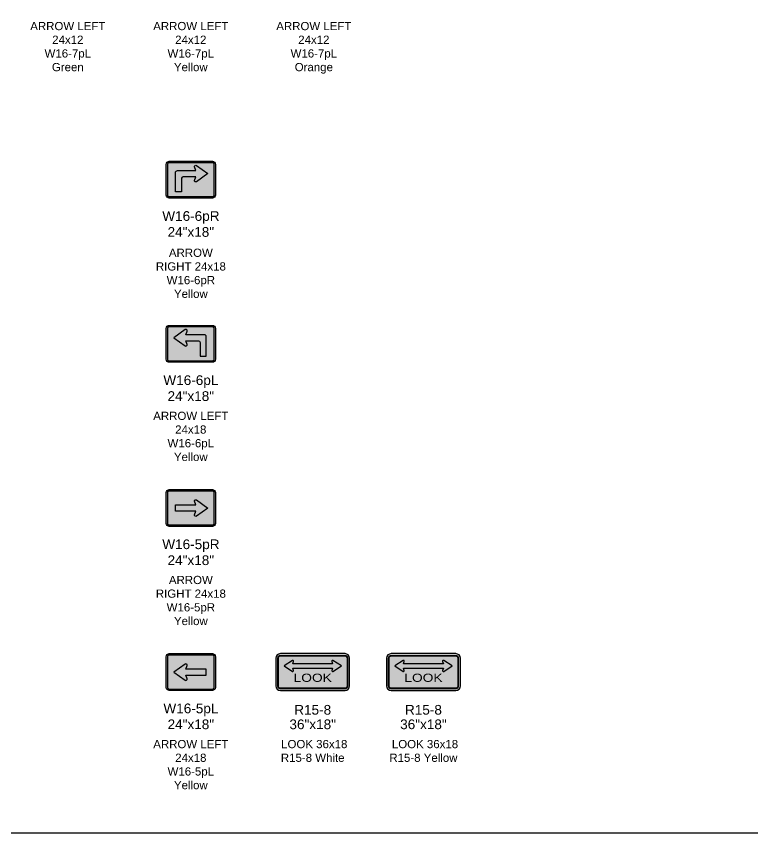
# Model space of a CAD drawing. Header units: inches. Extents: x -32 to 2634, y 197 to 1831.
# Drawn here: x 1594.9 to 1954, y 197.2 to 595.1 of the extents above; entities that cross this region are included whole.
import ezdxf
from ezdxf.enums import TextEntityAlignment as Align

# ---------------------------------------------------------------- set-up
doc = ezdxf.new("R2010")
doc.units = ezdxf.units.IN
doc.header["$MEASUREMENT"] = 0
doc.layers.add('NO SHOW', color=252, linetype='Continuous', plot=False)
doc.styles.add('ARIAL', font='arial.ttf')
doc.styles.get("Standard").update_dxf_attribs({"font": 'arial.ttf'})

# ---------------------------------------------------------------- blocks, each defined once
blk = doc.blocks.new('ARROW RIGHT 24x18 W16-5pR Yellow')
h = blk.add_hatch(color=40)
edge = h.paths.add_edge_path()
edge.add_line((12.00000000000023, 1.5), (12.00000000000023, 16.5))
edge.add_arc((10.5, 16.49999999999989), 1.500000000000114, 4.342517325091192e-12, 89.99999999999567)
edge.add_line((10.50000000000023, 18), (-10.49999999999977, 18))
edge.add_arc((-10.49999999999955, 16.49999999999989), 1.500000000000114, 90.00000000000435, 179.9999999999957)
edge.add_line((-11.99999999999977, 16.5), (-11.99999999999977, 1.5))
edge.add_arc((-10.49999999999955, 1.500000000000114), 1.500000000000114, 180.0000000000043, 269.9999999999957)
edge.add_line((-10.49999999999977, 0), (10.50000000000023, 0))
edge.add_arc((10.5, 1.500000000000114), 1.500000000000114, 270.0000000000043, 359.9999999999957)
at = {"true_color": 0x000000}
h = blk.add_hatch(color=18, dxfattribs=at)
edge = h.paths.add_edge_path()
edge.add_line((-7.549017342096249, 7.5), (-7.549017342096249, 10.5))
edge.add_line((-7.549017342096249, 10.5), (2.352642111264686, 10.5))
edge.add_line((2.352642111264686, 10.5), (1.804386647874253, 12.28646699946216))
edge.add_arc((2.377982657903658, 12.46249999999998), 0.5999999999999994, 54.482992098867214, 197.0609199731006, ccw=False)
edge.add_line((2.726549415099726, 12.95086586262539), (8.2619826579039, 9))
edge.add_line((8.2619826579039, 9), (2.726549415099726, 5.049134137374494))
edge.add_arc((2.377982657903431, 5.537499999999682), 0.5999999999999868, 162.9390800268619, 305.5170079011631, ccw=False)
edge.add_line((1.804386647874253, 5.713533000537836), (2.352642111264686, 7.5))
edge.add_line((2.352642111264686, 7.5), (-7.549017342096249, 7.5))
at = {"color": 40}
blk.add_lwpolyline([(2.273736754432321e-13, 18), (10.50000000000023, 18, -0.414213562373095), (12.00000000000023, 16.5), (12.00000000000023, 9), (12.00000000000023, 1.5, -0.414213562373095), (10.50000000000023, 0), (2.273736754432321e-13, 0), (-10.49999999999977, 0, -0.414213562373095), (-11.99999999999977, 1.5), (-11.99999999999977, 9), (-11.99999999999977, 16.5, -0.414213562373095), (-10.49999999999977, 18)], format="xyb", close=True, dxfattribs=at)
at = {"color": 18, "true_color": 0x000000, "const_width": 0.625}
blk.add_lwpolyline([(-10.49999999999977, 17.3125), (10.50000000000023, 17.3125, -0.4142135623730951), (11.31250000000023, 16.5), (11.31250000000023, 1.5, -0.4142135623730951), (10.50000000000023, 0.6875), (-10.49999999999977, 0.6875, -0.4142135623730951), (-11.31249999999977, 1.5), (-11.31249999999977, 16.5, -0.4142135623730951)], format="xyb", close=True, dxfattribs=at)
at = {"color": 18, "true_color": 0x000000}
blk.add_lwpolyline([(2.750566757196111, 12.93372369997314), (8.286000000000286, 8.982857837347638), (2.750566757196111, 5.031991974722132, -0.717104618966319), (1.828403989970639, 5.696390837885474), (2.376659453361071, 7.482857837347638), (-7.524999999999864, 7.482857837347638), (-7.524999999999864, 8.982857837347638), (-7.524999999999864, 10.48285783734764), (2.376659453361071, 10.48285783734764), (1.828403989970639, 12.2693248368098, -0.7171046189663526)], format="xyb", close=True, dxfattribs=at)
at = {"style": 'ARIAL'}
for tag, p in [('SIGN_NO.', (0.03235563637599626, -9.369477827128094)), ('SIGN_DIM', (2.273736754432321e-13, -16.44777537605569))]:
    blk.add_attdef(tag, text='', height=4.731999999999842, dxfattribs=at).set_placement(p, align=Align.MIDDLE)
blk = doc.blocks.new('ARROW LEFT 24x18 W16-5pL Yellow')
h = blk.add_hatch(color=40)
edge = h.paths.add_edge_path()
edge.add_line((12.00000000000023, 1.5), (12.00000000000023, 16.5))
edge.add_arc((10.5, 16.49999999999989), 1.500000000000114, 4.342517325091192e-12, 89.99999999999567)
edge.add_line((10.50000000000023, 18), (-10.49999999999977, 18))
edge.add_arc((-10.49999999999955, 16.49999999999989), 1.500000000000114, 90.00000000000435, 179.9999999999957)
edge.add_line((-11.99999999999977, 16.5), (-11.99999999999977, 1.5))
edge.add_arc((-10.49999999999955, 1.500000000000114), 1.500000000000114, 180.0000000000043, 269.9999999999957)
edge.add_line((-10.49999999999977, 0), (10.50000000000023, 0))
edge.add_arc((10.5, 1.500000000000114), 1.500000000000114, 270.0000000000043, 359.9999999999957)
at = {"true_color": 0x000000}
h = blk.add_hatch(color=18, dxfattribs=at)
edge = h.paths.add_edge_path()
edge.add_line((7.549017342096704, 7.5), (7.549017342096704, 10.5))
edge.add_line((7.549017342096704, 10.5), (-2.352642111264231, 10.5))
edge.add_line((-2.352642111264231, 10.5), (-1.804386647873798, 12.28646699946216))
edge.add_arc((-2.377982657903203, 12.46249999999998), 0.5999999999999994, 342.9390800268994, 485.5170079011328)
edge.add_line((-2.726549415099271, 12.95086586262539), (-8.261982657903445, 9))
edge.add_line((-8.261982657903445, 9), (-2.726549415099271, 5.049134137374494))
edge.add_arc((-2.377982657902976, 5.537499999999682), 0.5999999999999868, 234.4829920988369, 377.0609199731381)
edge.add_line((-1.804386647873798, 5.713533000537836), (-2.352642111264231, 7.5))
edge.add_line((-2.352642111264231, 7.5), (7.549017342096704, 7.5))
at = {"color": 40}
blk.add_lwpolyline([(2.273736754432321e-13, 18), (10.50000000000023, 18, -0.414213562373095), (12.00000000000023, 16.5), (12.00000000000023, 9), (12.00000000000023, 1.5, -0.414213562373095), (10.50000000000023, 0), (2.273736754432321e-13, 0), (-10.49999999999977, 0, -0.414213562373095), (-11.99999999999977, 1.5), (-11.99999999999977, 9), (-11.99999999999977, 16.5, -0.414213562373095), (-10.49999999999977, 18)], format="xyb", close=True, dxfattribs=at)
at = {"color": 18, "true_color": 0x000000, "const_width": 0.625}
blk.add_lwpolyline([(-10.49999999999977, 17.3125), (10.50000000000023, 17.3125, -0.4142135623730951), (11.31250000000023, 16.5), (11.31250000000023, 1.5, -0.4142135623730951), (10.50000000000023, 0.6875), (-10.49999999999977, 0.6875, -0.4142135623730951), (-11.31249999999977, 1.5), (-11.31249999999977, 16.5, -0.4142135623730951)], format="xyb", close=True, dxfattribs=at)
at = {"color": 18, "true_color": 0x000000}
blk.add_lwpolyline([(-2.750566757195656, 12.93372369997314), (-8.28599999999983, 8.982857837347638), (-2.750566757195656, 5.031991974722132, 0.717104618966319), (-1.828403989970184, 5.696390837885474), (-2.376659453360617, 7.482857837347638), (7.525000000000318, 7.482857837347638), (7.525000000000318, 8.982857837347638), (7.525000000000318, 10.48285783734764), (-2.376659453360617, 10.48285783734764), (-1.828403989970184, 12.2693248368098, 0.7171046189663526)], format="xyb", close=True, dxfattribs=at)
at = {"style": 'ARIAL'}
for tag, p in [('SIGN_NO.', (0.03235563637599626, -9.369477827128094)), ('SIGN_DIM', (2.273736754432321e-13, -16.44777537605569))]:
    blk.add_attdef(tag, text='', height=4.731999999999842, dxfattribs=at).set_placement(p, align=Align.MIDDLE)
blk = doc.blocks.new('ARROW LEFT 24x18 W16-6pL Yellow')
h = blk.add_hatch(color=40)
edge = h.paths.add_edge_path()
edge.add_line((12.00000000000023, 1.5), (12.00000000000023, 16.5))
edge.add_arc((10.5, 16.49999999999989), 1.500000000000114, 4.342517325091192e-12, 89.99999999999567)
edge.add_line((10.50000000000023, 18), (-10.49999999999977, 18))
edge.add_arc((-10.49999999999955, 16.49999999999989), 1.500000000000114, 90.00000000000435, 179.9999999999957)
edge.add_line((-11.99999999999977, 16.5), (-11.99999999999977, 1.5))
edge.add_arc((-10.49999999999955, 1.500000000000114), 1.500000000000114, 180.0000000000043, 269.9999999999957)
edge.add_line((-10.49999999999977, 0), (10.50000000000023, 0))
edge.add_arc((10.5, 1.500000000000114), 1.500000000000114, 270.0000000000043, 359.9999999999957)
at = {"true_color": 0x000000}
h = blk.add_hatch(color=18, dxfattribs=at)
edge = h.paths.add_edge_path()
edge.add_line((4.525000000000318, 3.076000000000022), (7.525000000000318, 3.076000000000022))
edge.add_line((7.525000000000318, 3.076000000000022), (7.525000000000318, 12.48285783734764))
edge.add_arc((6.525000000000091, 12.48285783734752), 1.000000000000227, 6.513775987635802e-12, 89.99999999997395)
edge.add_line((6.525000000000546, 13.48285783734752), (-2.376659453360617, 13.48285783734764))
edge.add_line((-2.376659453360617, 13.48285783734764), (-1.828403989970184, 15.2693248368098))
edge.add_arc((-2.401999999999589, 15.44535783734761), 0.5999999999999994, 342.9390800268994, 485.5170079011328)
edge.add_line((-2.750566757195656, 15.93372369997303), (-8.28599999999983, 11.98285783734764))
edge.add_line((-8.28599999999983, 11.98285783734764), (-2.750566757195656, 8.031991974722132))
edge.add_arc((-2.401999999999362, 8.520357837347433), 0.6000000000000792, 234.4829920988433, 377.0609199731214)
edge.add_line((-1.828403989969956, 8.696390837885474), (-2.376659453360617, 10.48285783734764))
edge.add_line((-2.376659453360617, 10.48285783734764), (3.775000000000318, 10.48285783734752))
edge.add_arc((3.775000000000546, 9.732857837347865), 0.7499999999996589, -1.7394086171407253e-11, 90.00000000001728, ccw=False)
edge.add_line((4.525000000000091, 9.732857837347638), (4.525000000000318, 3.076000000000022))
at = {"color": 40}
blk.add_lwpolyline([(2.273736754432321e-13, 18), (10.50000000000023, 18, -0.414213562373095), (12.00000000000023, 16.5), (12.00000000000023, 9), (12.00000000000023, 1.5, -0.414213562373095), (10.50000000000023, 0), (2.273736754432321e-13, 0), (-10.49999999999977, 0, -0.414213562373095), (-11.99999999999977, 1.5), (-11.99999999999977, 9), (-11.99999999999977, 16.5, -0.414213562373095), (-10.49999999999977, 18)], format="xyb", close=True, dxfattribs=at)
at = {"color": 18, "true_color": 0x000000, "const_width": 0.625}
blk.add_lwpolyline([(-10.49999999999977, 17.3125), (10.50000000000023, 17.3125, -0.4142135623730951), (11.31250000000023, 16.5), (11.31250000000023, 1.5, -0.4142135623730951), (10.50000000000023, 0.6875), (-10.49999999999977, 0.6875, -0.4142135623730951), (-11.31249999999977, 1.5), (-11.31249999999977, 16.5, -0.4142135623730951)], format="xyb", close=True, dxfattribs=at)
at = {"color": 18, "true_color": 0x000000}
blk.add_lwpolyline([(-2.750566757195656, 15.93372369997314), (-8.28599999999983, 11.98285783734764), (-2.750566757195656, 8.031991974722132, 0.7171046189663591), (-1.828403989970184, 8.696390837885474), (-2.376659453360617, 10.48285783734764), (3.775000000000318, 10.48285783734764, -0.414213562373095), (4.525000000000318, 9.732857837347638), (4.525000000000318, 3.076000000000022), (7.525000000000318, 3.076000000000022), (7.525000000000318, 12.48285783734764, 0.414213562373095), (6.525000000000318, 13.48285783734764), (-2.376659453360617, 13.48285783734764), (-1.828403989970184, 15.2693248368098, 0.7171046189663591)], format="xyb", close=True, dxfattribs=at)
at = {"style": 'ARIAL'}
for tag, p in [('SIGN_NO.', (0.03235563637599626, -9.369477827128094)), ('SIGN_DIM', (2.273736754432321e-13, -16.44777537605569))]:
    blk.add_attdef(tag, text='', height=4.731999999999842, dxfattribs=at).set_placement(p, align=Align.MIDDLE)
blk = doc.blocks.new('ARROW RIGHT 24x18 W16-6pR Yellow')
h = blk.add_hatch(color=40)
edge = h.paths.add_edge_path()
edge.add_line((12.00000000000023, 1.5), (12.00000000000023, 16.5))
edge.add_arc((10.5, 16.49999999999989), 1.500000000000114, 4.342517325091192e-12, 89.99999999999567)
edge.add_line((10.50000000000023, 18), (-10.49999999999977, 18))
edge.add_arc((-10.49999999999955, 16.49999999999989), 1.500000000000114, 90.00000000000435, 179.9999999999957)
edge.add_line((-11.99999999999977, 16.5), (-11.99999999999977, 1.5))
edge.add_arc((-10.49999999999955, 1.500000000000114), 1.500000000000114, 180.0000000000043, 269.9999999999957)
edge.add_line((-10.49999999999977, 0), (10.50000000000023, 0))
edge.add_arc((10.5, 1.500000000000114), 1.500000000000114, 270.0000000000043, 359.9999999999957)
at = {"true_color": 0x000000}
h = blk.add_hatch(color=18, dxfattribs=at)
edge = h.paths.add_edge_path()
edge.add_line((-4.524999999999864, 3.076000000000022), (-7.524999999999864, 3.076000000000022))
edge.add_line((-7.524999999999864, 3.076000000000022), (-7.524999999999864, 12.48285783734764))
edge.add_arc((-6.524999999999636, 12.48285783734752), 1.000000000000227, 450.00000000002603, 539.9999999999935, ccw=False)
edge.add_line((-6.525000000000091, 13.48285783734752), (2.376659453361071, 13.48285783734764))
edge.add_line((2.376659453361071, 13.48285783734764), (1.828403989970639, 15.2693248368098))
edge.add_arc((2.402000000000044, 15.44535783734761), 0.5999999999999994, 54.482992098867214, 197.0609199731006, ccw=False)
edge.add_line((2.750566757196111, 15.93372369997303), (8.286000000000286, 11.98285783734764))
edge.add_line((8.286000000000286, 11.98285783734764), (2.750566757196111, 8.031991974722132))
edge.add_arc((2.401999999999816, 8.520357837347433), 0.6000000000000792, 162.9390800268786, 305.5170079011568, ccw=False)
edge.add_line((1.828403989970411, 8.696390837885474), (2.376659453361071, 10.48285783734764))
edge.add_line((2.376659453361071, 10.48285783734764), (-3.774999999999864, 10.48285783734752))
edge.add_arc((-3.775000000000091, 9.732857837347865), 0.7499999999996589, 449.9999999999826, 540.0000000000173)
edge.add_line((-4.524999999999636, 9.732857837347638), (-4.524999999999864, 3.076000000000022))
at = {"color": 40}
blk.add_lwpolyline([(2.273736754432321e-13, 18), (10.50000000000023, 18, -0.414213562373095), (12.00000000000023, 16.5), (12.00000000000023, 9), (12.00000000000023, 1.5, -0.414213562373095), (10.50000000000023, 0), (2.273736754432321e-13, 0), (-10.49999999999977, 0, -0.414213562373095), (-11.99999999999977, 1.5), (-11.99999999999977, 9), (-11.99999999999977, 16.5, -0.414213562373095), (-10.49999999999977, 18)], format="xyb", close=True, dxfattribs=at)
at = {"color": 18, "true_color": 0x000000, "const_width": 0.625}
blk.add_lwpolyline([(-10.49999999999977, 17.3125), (10.50000000000023, 17.3125, -0.4142135623730951), (11.31250000000023, 16.5), (11.31250000000023, 1.5, -0.4142135623730951), (10.50000000000023, 0.6875), (-10.49999999999977, 0.6875, -0.4142135623730951), (-11.31249999999977, 1.5), (-11.31249999999977, 16.5, -0.4142135623730951)], format="xyb", close=True, dxfattribs=at)
at = {"color": 18, "true_color": 0x000000}
blk.add_lwpolyline([(2.750566757196111, 15.93372369997314), (8.286000000000286, 11.98285783734764), (2.750566757196111, 8.031991974722132, -0.7171046189663591), (1.828403989970639, 8.696390837885474), (2.376659453361071, 10.48285783734764), (-3.774999999999864, 10.48285783734764, 0.414213562373095), (-4.524999999999864, 9.732857837347638), (-4.524999999999864, 3.076000000000022), (-7.524999999999864, 3.076000000000022), (-7.524999999999864, 12.48285783734764, -0.414213562373095), (-6.524999999999864, 13.48285783734764), (2.376659453361071, 13.48285783734764), (1.828403989970639, 15.2693248368098, -0.7171046189663591)], format="xyb", close=True, dxfattribs=at)
at = {"style": 'ARIAL'}
for tag, p in [('SIGN_NO.', (0.03235563637599626, -9.369477827128094)), ('SIGN_DIM', (2.273736754432321e-13, -16.44777537605569))]:
    blk.add_attdef(tag, text='', height=4.731999999999842, dxfattribs=at).set_placement(p, align=Align.MIDDLE)
blk = doc.blocks.new('LOOK 36x18 R15-8 White')
at = {"true_color": 0xffffff}
h = blk.add_hatch(color=7, dxfattribs=at)
edge = h.paths.add_edge_path()
edge.add_line((-15.75, 0), (15.75, 0))
edge.add_arc((15.74999999999955, 2.250000000000455), 2.250000000000455, 270.0000000000116, 359.9999999999884)
edge.add_line((18, 2.25), (18, 15.75))
edge.add_arc((15.74999999999955, 15.74999999999955), 2.250000000000455, 1.158004620024172e-11, 89.99999999998842)
edge.add_line((15.75, 18), (-15.75, 18))
edge.add_arc((-15.74999999999955, 15.74999999999955), 2.250000000000455, 90.00000000001157, 179.9999999999884)
edge.add_line((-18, 15.75), (-18, 2.25))
edge.add_arc((-15.74999999999955, 2.250000000000455), 2.250000000000455, 180.0000000000116, 269.9999999999885)
at = {"true_color": 0x000000}
h = blk.add_hatch(color=18, dxfattribs=at)
edge = h.paths.add_edge_path()
edge.add_arc((-9.686999999999443, 9.686999999999216), 0.3749999999994961, 237.401479472671, 376.9519377594439)
edge.add_line((-9.328293872314134, 9.79633852916777), (-9.695186335751714, 11))
edge.add_line((-9.695186335751714, 11), (9.695186335751714, 11))
edge.add_line((9.695186335751714, 11), (9.328293872314134, 9.79633852916777))
edge.add_arc((9.686999999999898, 9.686999999999443), 0.3750000000000113, 163.0480622406096, 302.5985205271955)
edge.add_line((9.889030886736691, 9.37107513424121), (14, 12))
edge.add_line((14, 12), (9.889030886736691, 14.62892486575765))
edge.add_arc((9.686999999999443, 14.31299999999987), 0.3749999999998792, 57.40147947270848, 196.9519377593572)
edge.add_line((9.32829387231368, 14.20366147083178), (9.695186335751714, 13))
edge.add_line((9.695186335751714, 13), (-9.695186335751714, 13))
edge.add_line((-9.695186335751714, 13), (-9.328293872314134, 14.20366147083178))
edge.add_arc((-9.686999999999898, 14.31299999999965), 0.3749999999998787, 343.0480622406761, 482.5985205272143)
edge.add_line((-9.889030886736691, 14.62892486575765), (-14, 12))
edge.add_line((-14, 12), (-9.889030886736691, 9.371075134241892))
blk.add_lwpolyline([(15.75, 18), (0, 18), (-15.75, 18, 0.414213562373095), (-18, 15.75), (-18, 9), (-18, 2.25, 0.414213562373095), (-15.75, 0), (0, 0), (15.75, 0, 0.414213562373095), (18, 2.25), (18, 9), (18, 15.75, 0.414213562373095)], format="xyb", close=True)
at = {"color": 18, "true_color": 0x000000, "const_width": 0.875}
blk.add_lwpolyline([(15.75, 16.9375), (-15.75, 16.9375, 0.414213562373095), (-16.9375, 15.75), (-16.9375, 2.25, 0.414213562373095), (-15.75, 1.0625), (15.75, 1.0625, 0.414213562373095), (16.9375, 2.25), (16.9375, 15.75, 0.414213562373095)], format="xyb", close=True, dxfattribs=at)
at = {"color": 18, "true_color": 0x000000}
blk.add_lwpolyline([(9.695186335751714, 13), (-9.695186335751714, 13), (-9.328293872314134, 14.20366147083178, 0.6972883451635653), (-9.889030886736691, 14.62892486575765), (-14, 12), (-9.889030886736691, 9.371075134241892, 0.6972883451635653), (-9.328293872314134, 9.79633852916777), (-9.695186335751714, 11), (9.695186335751714, 11), (9.328293872314134, 9.79633852916777, 0.6972883451636968), (9.889030886736691, 9.371075134241892), (14, 12), (9.889030886736691, 14.62892486575765, 0.6972883451636968), (9.32829387231368, 14.20366147083178)], format="xyb", close=True, dxfattribs=at)
at = {"color": 18, "true_color": 0x000000, "style": 'ARIAL', "width": 1.2}
blk.add_text('LOOK', height=4, dxfattribs=at).set_placement((0, 4.25), align=Align.CENTER)
at = {"style": 'ARIAL'}
for tag, p in [('SIGN_NO.', (0, -9.37959391813365)), ('SIGN_DIM', (0, -16.44777537605569))]:
    blk.add_attdef(tag, text='', height=4.731999999999842, dxfattribs=at).set_placement(p, align=Align.MIDDLE)
blk = doc.blocks.new('LOOK 36x18 R15-8 Yellow')
h = blk.add_hatch(color=40)
edge = h.paths.add_edge_path()
edge.add_line((-15.75, 0), (15.75, 0))
edge.add_arc((15.74999999999955, 2.250000000000455), 2.250000000000455, 270.0000000000116, 359.9999999999884)
edge.add_line((18, 2.25), (18, 15.75))
edge.add_arc((15.74999999999955, 15.74999999999955), 2.250000000000455, 1.158004620024172e-11, 89.99999999998842)
edge.add_line((15.75, 18), (-15.75, 18))
edge.add_arc((-15.74999999999955, 15.74999999999955), 2.250000000000455, 90.00000000001157, 179.9999999999884)
edge.add_line((-18, 15.75), (-18, 2.25))
edge.add_arc((-15.74999999999955, 2.250000000000455), 2.250000000000455, 180.0000000000116, 269.9999999999885)
at = {"true_color": 0x000000}
h = blk.add_hatch(color=18, dxfattribs=at)
edge = h.paths.add_edge_path()
edge.add_arc((-9.686999999999443, 9.686999999999216), 0.3749999999994961, 237.401479472671, 376.9519377594439)
edge.add_line((-9.328293872314134, 9.79633852916777), (-9.695186335751714, 11))
edge.add_line((-9.695186335751714, 11), (9.695186335751714, 11))
edge.add_line((9.695186335751714, 11), (9.328293872314134, 9.79633852916777))
edge.add_arc((9.686999999999898, 9.686999999999443), 0.3750000000000113, 163.0480622406096, 302.5985205271955)
edge.add_line((9.889030886736691, 9.37107513424121), (14, 12))
edge.add_line((14, 12), (9.889030886736691, 14.62892486575765))
edge.add_arc((9.686999999999443, 14.31299999999987), 0.3749999999998792, 57.40147947270848, 196.9519377593572)
edge.add_line((9.32829387231368, 14.20366147083178), (9.695186335751714, 13))
edge.add_line((9.695186335751714, 13), (-9.695186335751714, 13))
edge.add_line((-9.695186335751714, 13), (-9.328293872314134, 14.20366147083178))
edge.add_arc((-9.686999999999898, 14.31299999999965), 0.3749999999998787, 343.0480622406761, 482.5985205272143)
edge.add_line((-9.889030886736691, 14.62892486575765), (-14, 12))
edge.add_line((-14, 12), (-9.889030886736691, 9.371075134241892))
at = {"color": 40}
blk.add_lwpolyline([(15.75, 18), (0, 18), (-15.75, 18, 0.414213562373095), (-18, 15.75), (-18, 9), (-18, 2.25, 0.414213562373095), (-15.75, 0), (0, 0), (15.75, 0, 0.414213562373095), (18, 2.25), (18, 9), (18, 15.75, 0.414213562373095)], format="xyb", close=True, dxfattribs=at)
at = {"color": 18, "true_color": 0x000000, "const_width": 0.875}
blk.add_lwpolyline([(15.75, 16.9375), (-15.75, 16.9375, 0.414213562373095), (-16.9375, 15.75), (-16.9375, 2.25, 0.414213562373095), (-15.75, 1.0625), (15.75, 1.0625, 0.414213562373095), (16.9375, 2.25), (16.9375, 15.75, 0.414213562373095)], format="xyb", close=True, dxfattribs=at)
at = {"color": 18, "true_color": 0x000000}
blk.add_lwpolyline([(9.695186335751714, 13), (-9.695186335751714, 13), (-9.328293872314134, 14.20366147083178, 0.6972883451635653), (-9.889030886736691, 14.62892486575765), (-14, 12), (-9.889030886736691, 9.371075134241892, 0.6972883451635653), (-9.328293872314134, 9.79633852916777), (-9.695186335751714, 11), (9.695186335751714, 11), (9.328293872314134, 9.79633852916777, 0.6972883451636968), (9.889030886736691, 9.371075134241892), (14, 12), (9.889030886736691, 14.62892486575765, 0.6972883451636968), (9.32829387231368, 14.20366147083178)], format="xyb", close=True, dxfattribs=at)
at = {"color": 18, "true_color": 0x000000, "style": 'ARIAL', "width": 1.2}
blk.add_text('LOOK', height=4, dxfattribs=at).set_placement((0, 4.25), align=Align.CENTER)
at = {"style": 'ARIAL'}
for tag, p in [('SIGN_NO.', (0, -9.37959391813365)), ('SIGN_DIM', (0, -16.44777537605569))]:
    blk.add_attdef(tag, text='', height=4.731999999999842, dxfattribs=at).set_placement(p, align=Align.MIDDLE)

msp = doc.modelspace()

# ---------------------------------------------------------------- linework, layer by layer
at = {"layer": 'NO SHOW', "color": 4}
msp.add_lwpolyline([(1229.99423854045, 197.2035092624719), (2492.24423854045, 197.2035092624719), (2492.24423854045, 1013.953509262472), (1229.99423854045, 1013.953509262472)], close=True, dxfattribs=at)

# ---------------------------------------------------------------- block references
for name, p, values in [('ARROW RIGHT 24x18 W16-6pR Yellow', (1679.999999999999, 506.4732983269131), {'SIGN_NO.': 'W16-6pR', 'SIGN_DIM': '24"x18"'}), ('ARROW LEFT 24x18 W16-6pL Yellow', (1679.983822181811, 426.4732983269131), {'SIGN_NO.': 'W16-6pL', 'SIGN_DIM': '24"x18"'}), ('ARROW RIGHT 24x18 W16-5pR Yellow', (1679.999999999999, 346.4732983269131), {'SIGN_NO.': 'W16-5pR', 'SIGN_DIM': '24"x18"'}), ('ARROW LEFT 24x18 W16-5pL Yellow', (1679.999999999999, 266.4732983269131), {'SIGN_NO.': 'W16-5pL', 'SIGN_DIM': '24"x18"'}), ('LOOK 36x18 R15-8 White', (1739.419223061426, 266.4732983269133), {'SIGN_NO.': 'R15-8', 'SIGN_DIM': '36"x18"'}), ('LOOK 36x18 R15-8 Yellow', (1793.418070769515, 266.4732983269133), {'SIGN_NO.': 'R15-8', 'SIGN_DIM': '36"x18"'})]:
    msp.add_blockref(name, p).add_auto_attribs(values)

# ---------------------------------------------------------------- texts
at = {"color": 1, "char_height": 4, "attachment_point": 2}
for s, insert, width in [('ARROW LEFT 24x12 W16-7pL \\PGreen', (1620.000000000001, 592.3912799688616), 36.75447950351685), ('ARROW LEFT 24x12 W16-7pL \\PYellow', (1679.967644363626, 592.3912799688615), 36.75447950351685), ('ARROW LEFT 24x12 W16-7pL \\POrange', (1739.967644363624, 592.3912799688615), 36.75447950351685), ('ARROW RIGHT 24x18 W16-6pR \\PYellow', (1680, 481.8912799688615), 36.75447950351685), ('ARROW LEFT 24x18 W16-6pL \\PYellow', (1679.967644363623, 402.3912799688615), 36.75447950351685), ('ARROW RIGHT 24x18 W16-5pR \\PYellow', (1680, 322.3912799688615), 36.75447950351685), ('ARROW LEFT 24x18 W16-5pL \\PYellow', (1679.983822181812, 242.3912799688614), 36.75447950351685), (' LOOK 36x18\\PR15-8 White', (1739.403045243238, 242.3912799688616), 37.2836457824373), (' LOOK 36x18\\PR15-8 Yellow', (1793.40189295133, 242.3912799688616), 37.2836457824373)]:
    msp.add_mtext(s, dxfattribs=dict(at, insert=insert, width=width))

doc.saveas('drawing.dxf')
